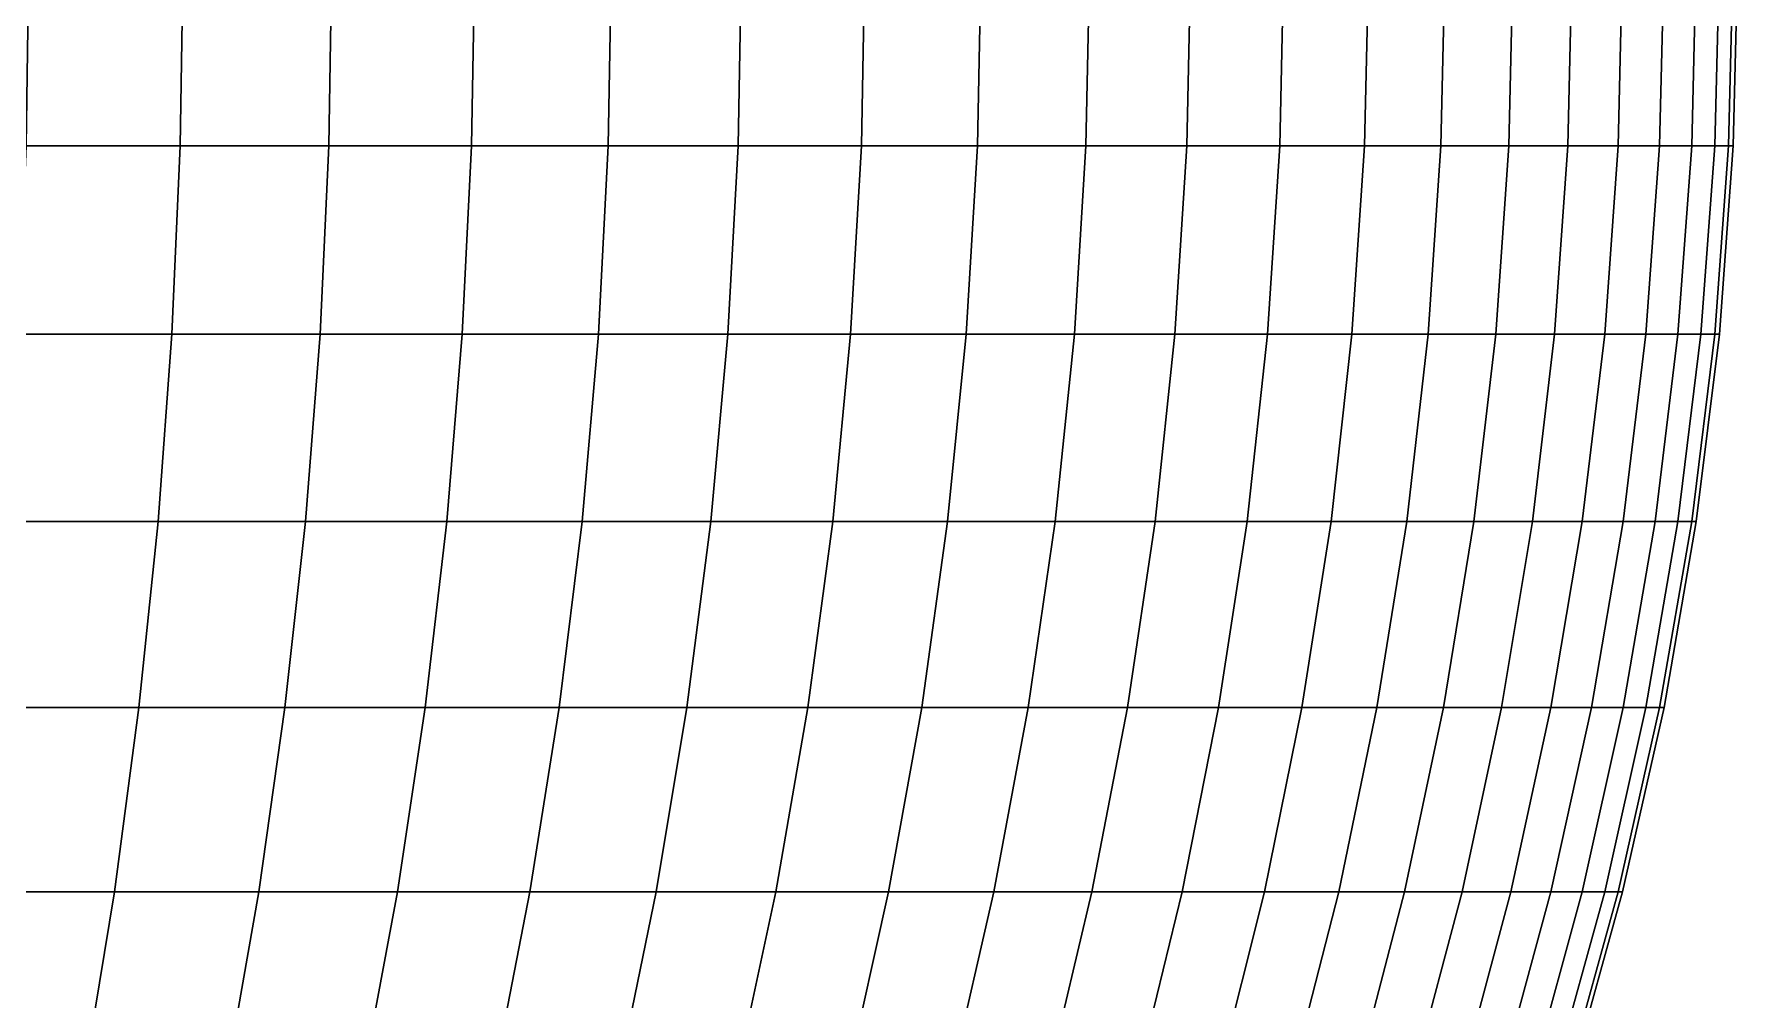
# Model space of a CAD drawing. Extents: x -610 to 610, y -610 to 610.
# Drawn here: x 339.5 to 609.6, y -165.3 to -12.2 of the extents above; entities that cross this region are included whole.
import ezdxf

# ---------------------------------------------------------------- set-up
doc = ezdxf.new("R2010")
doc.units = 0

msp = doc.modelspace()

# ---------------------------------------------------------------- linework, layer by layer
for points in [[(362.700867, -29.911655, -489.045502), (338.267639, -29.911655, -506.253326), (338.675629, 0, -506.863861), (363.138306, 0, -489.635315)], [(338.267639, -29.911655, 506.253326), (362.700867, -29.911655, 489.045502), (363.138306, 0, 489.635315), (338.675629, 0, 506.863861)], [(386.260315, -29.911655, -470.659576), (362.700867, -29.911655, -489.045502), (363.138306, 0, -489.635315), (386.726135, 0, -471.227173)], [(362.700867, -29.911655, 489.045502), (386.260315, -29.911655, 470.659576), (386.726135, 0, 471.227173), (363.138306, 0, 489.635315)], [(408.889221, -29.911655, -451.139709), (386.260315, -29.911655, -470.659576), (386.726135, 0, -471.227173), (409.382355, 0, -451.683807)], [(386.260315, -29.911655, 470.659576), (408.889221, -29.911655, 451.139709), (409.382355, 0, 451.683807), (386.726135, 0, 471.227173)], [(430.533051, -29.911655, -430.533051), (408.889221, -29.911655, -451.139709), (409.382355, 0, -451.683807), (431.052277, 0, -431.052277)], [(408.889221, -29.911655, 451.139709), (430.533051, -29.911655, 430.533051), (431.052277, 0, 431.052277), (409.382355, 0, 451.683807)], [(451.139709, -29.911655, -408.889221), (430.533051, -29.911655, -430.533051), (431.052277, 0, -431.052277), (451.683807, 0, -409.382355)], [(430.533051, -29.911655, 430.533051), (451.139709, -29.911655, 408.889221), (451.683807, 0, 409.382355), (431.052277, 0, 431.052277)], [(470.659576, -29.911655, -386.260315), (451.139709, -29.911655, -408.889221), (451.683807, 0, -409.382355), (471.227173, 0, -386.726135)], [(451.139709, -29.911655, 408.889221), (470.659576, -29.911655, 386.260315), (471.227173, 0, 386.726135), (451.683807, 0, 409.382355)], [(489.045502, -29.911655, -362.700867), (470.659576, -29.911655, -386.260315), (471.227173, 0, -386.726135), (489.635315, 0, -363.138306)], [(470.659576, -29.911655, 386.260315), (489.045502, -29.911655, 362.700867), (489.635315, 0, 363.138306), (471.227173, 0, 386.726135)], [(506.253326, -29.911655, -338.267639), (489.045502, -29.911655, -362.700867), (489.635315, 0, -363.138306), (506.863861, 0, -338.675629)], [(489.045502, -29.911655, 362.700867), (506.253326, -29.911655, 338.267639), (506.863861, 0, 338.675629), (489.635315, 0, 363.138306)], [(522.241516, -29.911655, -313.019531), (506.253326, -29.911655, -338.267639), (506.863861, 0, -338.675629), (522.871338, 0, -313.397034)], [(506.253326, -29.911655, 338.267639), (522.241516, -29.911655, 313.019531), (522.871338, 0, 313.397034), (506.863861, 0, 338.675629)], [(536.971619, -29.911655, -287.017303), (522.241516, -29.911655, -313.019531), (522.871338, 0, -313.397034), (537.619202, 0, -287.363464)], [(522.241516, -29.911655, 313.019531), (536.971619, -29.911655, 287.017303), (537.619202, 0, 287.363464), (522.871338, 0, 313.397034)], [(550.408081, -29.911655, -260.323639), (536.971619, -29.911655, -287.017303), (537.619202, 0, -287.363464), (551.071899, 0, -260.637573)], [(536.971619, -29.911655, 287.017303), (550.408081, -29.911655, 260.323639), (551.071899, 0, 260.637573), (537.619202, 0, 287.363464)], [(562.518555, -29.911655, -233.002823), (550.408081, -29.911655, -260.323639), (551.071899, 0, -260.637573), (563.19696, 0, -233.283813)], [(550.408081, -29.911655, 260.323639), (562.518555, -29.911655, 233.002823), (563.19696, 0, 233.283813), (551.071899, 0, 260.637573)], [(573.273926, -29.911655, -205.120667), (562.518555, -29.911655, -233.002823), (563.19696, 0, -233.283813), (573.965271, 0, -205.368057)], [(562.518555, -29.911655, 233.002823), (573.273926, -29.911655, 205.120667), (573.965271, 0, 205.368057), (563.19696, 0, 233.283813)], [(582.648132, -29.911655, -176.744385), (573.273926, -29.911655, -205.120667), (573.965271, 0, -205.368057), (583.35083, 0, -176.957535)], [(573.273926, -29.911655, 205.120667), (582.648132, -29.911655, 176.744385), (583.35083, 0, 176.957535), (573.965271, 0, 205.368057)], [(590.618774, -29.911655, -147.942291), (582.648132, -29.911655, -176.744385), (583.35083, 0, -176.957535), (591.331055, 0, -148.120712)], [(582.648132, -29.911655, 176.744385), (590.618774, -29.911655, 147.942291), (591.331055, 0, 148.120712), (583.35083, 0, 176.957535)], [(597.166504, -29.911655, -118.783813), (590.618774, -29.911655, -147.942291), (591.331055, 0, -148.120712), (597.886719, 0, -118.927063)], [(590.618774, -29.911655, 147.942291), (597.166504, -29.911655, 118.783813), (597.886719, 0, 118.927063), (591.331055, 0, 148.120712)], [(602.275635, -29.911655, -89.339149), (597.166504, -29.911655, -118.783813), (597.886719, 0, -118.927063), (603.002014, 0, -89.446892)], [(597.166504, -29.911655, 118.783813), (602.275635, -29.911655, 89.339149), (603.002014, 0, 89.446892), (597.886719, 0, 118.927063)], [(605.933899, -29.911655, -59.679276), (602.275635, -29.911655, -89.339149), (603.002014, 0, -89.446892), (606.664612, 0, -59.751247)], [(602.275635, -29.911655, 89.339149), (605.933899, -29.911655, 59.679276), (606.664612, 0, 59.751247), (603.002014, 0, 89.446892)], [(608.132324, -29.911655, -29.875624), (605.933899, -29.911655, -59.679276), (606.664612, 0, -59.751247), (608.865723, 0, -29.911654)], [(605.933899, -29.911655, 59.679276), (608.132324, -29.911655, 29.875624), (608.865723, 0, 29.911654), (606.664612, 0, 59.751247)], [(608.865723, -29.911655), (608.132324, -29.911655, -29.875624), (608.865723, 0, -29.911654), (609.599976, 0)], [(608.132324, -29.911655, 29.875624), (608.865723, -29.911655), (609.599976, 0), (608.865723, 0, 29.911654)], [(361.389679, -59.751247, -487.277588), (337.0448, -59.751247, -504.423157), (338.267639, -29.911655, -506.253326), (362.700867, -29.911655, -489.045502)], [(337.0448, -59.751247, 504.423157), (361.389679, -59.751247, 487.277588), (362.700867, -29.911655, 489.045502), (338.267639, -29.911655, 506.253326)], [(384.863983, -59.751247, -468.958069), (361.389679, -59.751247, -487.277588), (362.700867, -29.911655, -489.045502), (386.260315, -29.911655, -470.659576)], [(361.389679, -59.751247, 487.277588), (384.863983, -59.751247, 468.958069), (386.260315, -29.911655, 470.659576), (362.700867, -29.911655, 489.045502)], [(407.411041, -59.751247, -449.50882), (384.863983, -59.751247, -468.958069), (386.260315, -29.911655, -470.659576), (408.889221, -29.911655, -451.139709)], [(384.863983, -59.751247, 468.958069), (407.411041, -59.751247, 449.50882), (408.889221, -29.911655, 451.139709), (386.260315, -29.911655, 470.659576)], [(428.976654, -59.751247, -428.976654), (407.411041, -59.751247, -449.50882), (408.889221, -29.911655, -451.139709), (430.533051, -29.911655, -430.533051)], [(407.411041, -59.751247, 449.50882), (428.976654, -59.751247, 428.976654), (430.533051, -29.911655, 430.533051), (408.889221, -29.911655, 451.139709)], [(449.50882, -59.751247, -407.411041), (428.976654, -59.751247, -428.976654), (430.533051, -29.911655, -430.533051), (451.139709, -29.911655, -408.889221)], [(428.976654, -59.751247, 428.976654), (449.50882, -59.751247, 407.411041), (451.139709, -29.911655, 408.889221), (430.533051, -29.911655, 430.533051)], [(468.958069, -59.751247, -384.863983), (449.50882, -59.751247, -407.411041), (451.139709, -29.911655, -408.889221), (470.659576, -29.911655, -386.260315)], [(449.50882, -59.751247, 407.411041), (468.958069, -59.751247, 384.863983), (470.659576, -29.911655, 386.260315), (451.139709, -29.911655, 408.889221)], [(487.277588, -59.751247, -361.389679), (468.958069, -59.751247, -384.863983), (470.659576, -29.911655, -386.260315), (489.045502, -29.911655, -362.700867)], [(468.958069, -59.751247, 384.863983), (487.277588, -59.751247, 361.389679), (489.045502, -29.911655, 362.700867), (470.659576, -29.911655, 386.260315)], [(504.423157, -59.751247, -337.0448), (487.277588, -59.751247, -361.389679), (489.045502, -29.911655, -362.700867), (506.253326, -29.911655, -338.267639)], [(487.277588, -59.751247, 361.389679), (504.423157, -59.751247, 337.0448), (506.253326, -29.911655, 338.267639), (489.045502, -29.911655, 362.700867)], [(520.353577, -59.751247, -311.887939), (504.423157, -59.751247, -337.0448), (506.253326, -29.911655, -338.267639), (522.241516, -29.911655, -313.019531)], [(504.423157, -59.751247, 337.0448), (520.353577, -59.751247, 311.887939), (522.241516, -29.911655, 313.019531), (506.253326, -29.911655, 338.267639)], [(535.030396, -59.751247, -285.979706), (520.353577, -59.751247, -311.887939), (522.241516, -29.911655, -313.019531), (536.971619, -29.911655, -287.017303)], [(520.353577, -59.751247, 311.887939), (535.030396, -59.751247, 285.979706), (536.971619, -29.911655, 287.017303), (522.241516, -29.911655, 313.019531)], [(548.418335, -59.751247, -259.382538), (535.030396, -59.751247, -285.979706), (536.971619, -29.911655, -287.017303), (550.408081, -29.911655, -260.323639)], [(535.030396, -59.751247, 285.979706), (548.418335, -59.751247, 259.382538), (550.408081, -29.911655, 260.323639), (536.971619, -29.911655, 287.017303)], [(560.484985, -59.751247, -232.160507), (548.418335, -59.751247, -259.382538), (550.408081, -29.911655, -260.323639), (562.518555, -29.911655, -233.002823)], [(548.418335, -59.751247, 259.382538), (560.484985, -59.751247, 232.160507), (562.518555, -29.911655, 233.002823), (550.408081, -29.911655, 260.323639)], [(571.201477, -59.751247, -204.37915), (560.484985, -59.751247, -232.160507), (562.518555, -29.911655, -233.002823), (573.273926, -29.911655, -205.120667)], [(560.484985, -59.751247, 232.160507), (571.201477, -59.751247, 204.37915), (573.273926, -29.911655, 205.120667), (562.518555, -29.911655, 233.002823)], [(580.541809, -59.751247, -176.105438), (571.201477, -59.751247, -204.37915), (573.273926, -29.911655, -205.120667), (582.648132, -29.911655, -176.744385)], [(571.201477, -59.751247, 204.37915), (580.541809, -59.751247, 176.105438), (582.648132, -29.911655, 176.744385), (573.273926, -29.911655, 205.120667)], [(588.483643, -59.751247, -147.407471), (580.541809, -59.751247, -176.105438), (582.648132, -29.911655, -176.744385), (590.618774, -29.911655, -147.942291)], [(580.541809, -59.751247, 176.105438), (588.483643, -59.751247, 147.407471), (590.618774, -29.911655, 147.942291), (582.648132, -29.911655, 176.744385)], [(595.007751, -59.751247, -118.354393), (588.483643, -59.751247, -147.407471), (590.618774, -29.911655, -147.942291), (597.166504, -29.911655, -118.783813)], [(588.483643, -59.751247, 147.407471), (595.007751, -59.751247, 118.354393), (597.166504, -29.911655, 118.783813), (590.618774, -29.911655, 147.942291)], [(600.098389, -59.751247, -89.01619), (595.007751, -59.751247, -118.354393), (597.166504, -29.911655, -118.783813), (602.275635, -29.911655, -89.339149)], [(595.007751, -59.751247, 118.354393), (600.098389, -59.751247, 89.01619), (602.275635, -29.911655, 89.339149), (597.166504, -29.911655, 118.783813)], [(603.743347, -59.751247, -59.463531), (600.098389, -59.751247, -89.01619), (602.275635, -29.911655, -89.339149), (605.933899, -29.911655, -59.679276)], [(600.098389, -59.751247, 89.01619), (603.743347, -59.751247, 59.463531), (605.933899, -29.911655, 59.679276), (602.275635, -29.911655, 89.339149)], [(605.933899, -59.751247, -29.767622), (603.743347, -59.751247, -59.463531), (605.933899, -29.911655, -59.679276), (608.132324, -29.911655, -29.875624)], [(603.743347, -59.751247, 59.463531), (605.933899, -59.751247, 29.767622), (608.132324, -29.911655, 29.875624), (605.933899, -29.911655, 59.679276)], [(606.664612, -59.751247), (605.933899, -59.751247, -29.767622), (608.132324, -29.911655, -29.875624), (608.865723, -29.911655)], [(605.933899, -59.751247, 29.767622), (606.664612, -59.751247), (608.865723, -29.911655), (608.132324, -29.911655, 29.875624)], [(359.207886, -89.446892, -484.335724), (335.009979, -89.446892, -501.377838), (337.0448, -59.751247, -504.423157), (361.389679, -59.751247, -487.277588)], [(335.009979, -89.446892, 501.377838), (359.207886, -89.446892, 484.335724), (361.389679, -59.751247, 487.277588), (337.0448, -59.751247, 504.423157)], [(382.540436, -89.446892, -466.126862), (359.207886, -89.446892, -484.335724), (361.389679, -59.751247, -487.277588), (384.863983, -59.751247, -468.958069)], [(359.207886, -89.446892, 484.335724), (382.540436, -89.446892, 466.126862), (384.863983, -59.751247, 468.958069), (361.389679, -59.751247, 487.277588)], [(404.951416, -89.446892, -446.795013), (382.540436, -89.446892, -466.126862), (384.863983, -59.751247, -468.958069), (407.411041, -59.751247, -449.50882)], [(382.540436, -89.446892, 466.126862), (404.951416, -89.446892, 446.795013), (407.411041, -59.751247, 449.50882), (384.863983, -59.751247, 468.958069)], [(426.38681, -89.446892, -426.38681), (404.951416, -89.446892, -446.795013), (407.411041, -59.751247, -449.50882), (428.976654, -59.751247, -428.976654)], [(404.951416, -89.446892, 446.795013), (426.38681, -89.446892, 426.38681), (428.976654, -59.751247, 428.976654), (407.411041, -59.751247, 449.50882)], [(446.795013, -89.446892, -404.951416), (426.38681, -89.446892, -426.38681), (428.976654, -59.751247, -428.976654), (449.50882, -59.751247, -407.411041)], [(426.38681, -89.446892, 426.38681), (446.795013, -89.446892, 404.951416), (449.50882, -59.751247, 407.411041), (428.976654, -59.751247, 428.976654)], [(466.126862, -89.446892, -382.540436), (446.795013, -89.446892, -404.951416), (449.50882, -59.751247, -407.411041), (468.958069, -59.751247, -384.863983)], [(446.795013, -89.446892, 404.951416), (466.126862, -89.446892, 382.540436), (468.958069, -59.751247, 384.863983), (449.50882, -59.751247, 407.411041)], [(484.335724, -89.446892, -359.207886), (466.126862, -89.446892, -382.540436), (468.958069, -59.751247, -384.863983), (487.277588, -59.751247, -361.389679)], [(466.126862, -89.446892, 382.540436), (484.335724, -89.446892, 359.207886), (487.277588, -59.751247, 361.389679), (468.958069, -59.751247, 384.863983)], [(501.377838, -89.446892, -335.009979), (484.335724, -89.446892, -359.207886), (487.277588, -59.751247, -361.389679), (504.423157, -59.751247, -337.0448)], [(484.335724, -89.446892, 359.207886), (501.377838, -89.446892, 335.009979), (504.423157, -59.751247, 337.0448), (487.277588, -59.751247, 361.389679)], [(517.212097, -89.446892, -310.004974), (501.377838, -89.446892, -335.009979), (504.423157, -59.751247, -337.0448), (520.353577, -59.751247, -311.887939)], [(501.377838, -89.446892, 335.009979), (517.212097, -89.446892, 310.004974), (520.353577, -59.751247, 311.887939), (504.423157, -59.751247, 337.0448)], [(531.800293, -89.446892, -284.253174), (517.212097, -89.446892, -310.004974), (520.353577, -59.751247, -311.887939), (535.030396, -59.751247, -285.979706)], [(517.212097, -89.446892, 310.004974), (531.800293, -89.446892, 284.253174), (535.030396, -59.751247, 285.979706), (520.353577, -59.751247, 311.887939)], [(545.107361, -89.446892, -257.816589), (531.800293, -89.446892, -284.253174), (535.030396, -59.751247, -285.979706), (548.418335, -59.751247, -259.382538)], [(531.800293, -89.446892, 284.253174), (545.107361, -89.446892, 257.816589), (548.418335, -59.751247, 259.382538), (535.030396, -59.751247, 285.979706)], [(557.101196, -89.446892, -230.758881), (545.107361, -89.446892, -257.816589), (548.418335, -59.751247, -259.382538), (560.484985, -59.751247, -232.160507)], [(545.107361, -89.446892, 257.816589), (557.101196, -89.446892, 230.758881), (560.484985, -59.751247, 232.160507), (548.418335, -59.751247, 259.382538)], [(567.75293, -89.446892, -203.145248), (557.101196, -89.446892, -230.758881), (560.484985, -59.751247, -232.160507), (571.201477, -59.751247, -204.37915)], [(557.101196, -89.446892, 230.758881), (567.75293, -89.446892, 203.145248), (571.201477, -59.751247, 204.37915), (560.484985, -59.751247, 232.160507)], [(577.036926, -89.446892, -175.042236), (567.75293, -89.446892, -203.145248), (571.201477, -59.751247, -204.37915), (580.541809, -59.751247, -176.105438)], [(567.75293, -89.446892, 203.145248), (577.036926, -89.446892, 175.042236), (580.541809, -59.751247, 176.105438), (571.201477, -59.751247, 204.37915)], [(584.930786, -89.446892, -146.517532), (577.036926, -89.446892, -175.042236), (580.541809, -59.751247, -176.105438), (588.483643, -59.751247, -147.407471)], [(577.036926, -89.446892, 175.042236), (584.930786, -89.446892, 146.517532), (588.483643, -59.751247, 147.407471), (580.541809, -59.751247, 176.105438)], [(591.415527, -89.446892, -117.639854), (584.930786, -89.446892, -146.517532), (588.483643, -59.751247, -147.407471), (595.007751, -59.751247, -118.354393)], [(584.930786, -89.446892, 146.517532), (591.415527, -89.446892, 117.639854), (595.007751, -59.751247, 118.354393), (588.483643, -59.751247, 147.407471)], [(596.475403, -89.446892, -88.478767), (591.415527, -89.446892, -117.639854), (595.007751, -59.751247, -118.354393), (600.098389, -59.751247, -89.01619)], [(591.415527, -89.446892, 117.639854), (596.475403, -89.446892, 88.478767), (600.098389, -59.751247, 89.01619), (595.007751, -59.751247, 118.354393)], [(600.098389, -89.446892, -59.10453), (596.475403, -89.446892, -88.478767), (600.098389, -59.751247, -89.01619), (603.743347, -59.751247, -59.463531)], [(596.475403, -89.446892, 88.478767), (600.098389, -89.446892, 59.10453), (603.743347, -59.751247, 59.463531), (600.098389, -59.751247, 89.01619)], [(602.275635, -89.446892, -29.587906), (600.098389, -89.446892, -59.10453), (603.743347, -59.751247, -59.463531), (605.933899, -59.751247, -29.767622)], [(600.098389, -89.446892, 59.10453), (602.275635, -89.446892, 29.587906), (605.933899, -59.751247, 29.767622), (603.743347, -59.751247, 59.463531)], [(603.002014, -89.446892), (602.275635, -89.446892, -29.587906), (605.933899, -59.751247, -29.767622), (606.664612, -59.751247)], [(602.275635, -89.446892, 29.587906), (603.002014, -89.446892), (606.664612, -59.751247), (605.933899, -59.751247, 29.767622)], [(356.160706, -118.927063, -480.227112), (332.16806, -118.927063, -497.124634), (335.009979, -89.446892, -501.377838), (359.207886, -89.446892, -484.335724)], [(332.16806, -118.927063, 497.124634), (356.160706, -118.927063, 480.227112), (359.207886, -89.446892, 484.335724), (335.009979, -89.446892, 501.377838)], [(379.295319, -118.927063, -462.172668), (356.160706, -118.927063, -480.227112), (359.207886, -89.446892, -484.335724), (382.540436, -89.446892, -466.126862)], [(356.160706, -118.927063, 480.227112), (379.295319, -118.927063, 462.172668), (382.540436, -89.446892, 466.126862), (359.207886, -89.446892, 484.335724)], [(401.516174, -118.927063, -443.004822), (379.295319, -118.927063, -462.172668), (382.540436, -89.446892, -466.126862), (404.951416, -89.446892, -446.795013)], [(379.295319, -118.927063, 462.172668), (401.516174, -118.927063, 443.004822), (404.951416, -89.446892, 446.795013), (382.540436, -89.446892, 466.126862)], [(422.769775, -118.927063, -422.769775), (401.516174, -118.927063, -443.004822), (404.951416, -89.446892, -446.795013), (426.38681, -89.446892, -426.38681)], [(401.516174, -118.927063, 443.004822), (422.769775, -118.927063, 422.769775), (426.38681, -89.446892, 426.38681), (404.951416, -89.446892, 446.795013)], [(443.004822, -118.927063, -401.516174), (422.769775, -118.927063, -422.769775), (426.38681, -89.446892, -426.38681), (446.795013, -89.446892, -404.951416)], [(422.769775, -118.927063, 422.769775), (443.004822, -118.927063, 401.516174), (446.795013, -89.446892, 404.951416), (426.38681, -89.446892, 426.38681)], [(462.172668, -118.927063, -379.295319), (443.004822, -118.927063, -401.516174), (446.795013, -89.446892, -404.951416), (466.126862, -89.446892, -382.540436)], [(443.004822, -118.927063, 401.516174), (462.172668, -118.927063, 379.295319), (466.126862, -89.446892, 382.540436), (446.795013, -89.446892, 404.951416)], [(480.227112, -118.927063, -356.160706), (462.172668, -118.927063, -379.295319), (466.126862, -89.446892, -382.540436), (484.335724, -89.446892, -359.207886)], [(462.172668, -118.927063, 379.295319), (480.227112, -118.927063, 356.160706), (484.335724, -89.446892, 359.207886), (466.126862, -89.446892, 382.540436)], [(497.124634, -118.927063, -332.16806), (480.227112, -118.927063, -356.160706), (484.335724, -89.446892, -359.207886), (501.377838, -89.446892, -335.009979)], [(480.227112, -118.927063, 356.160706), (497.124634, -118.927063, 332.16806), (501.377838, -89.446892, 335.009979), (484.335724, -89.446892, 359.207886)], [(512.824524, -118.927063, -307.375214), (497.124634, -118.927063, -332.16806), (501.377838, -89.446892, -335.009979), (517.212097, -89.446892, -310.004974)], [(497.124634, -118.927063, 332.16806), (512.824524, -118.927063, 307.375214), (517.212097, -89.446892, 310.004974), (501.377838, -89.446892, 335.009979)], [(527.289001, -118.927063, -281.841858), (512.824524, -118.927063, -307.375214), (517.212097, -89.446892, -310.004974), (531.800293, -89.446892, -284.253174)], [(512.824524, -118.927063, 307.375214), (527.289001, -118.927063, 281.841858), (531.800293, -89.446892, 284.253174), (517.212097, -89.446892, 310.004974)], [(540.483154, -118.927063, -255.629517), (527.289001, -118.927063, -281.841858), (531.800293, -89.446892, -284.253174), (545.107361, -89.446892, -257.816589)], [(527.289001, -118.927063, 281.841858), (540.483154, -118.927063, 255.629517), (545.107361, -89.446892, 257.816589), (531.800293, -89.446892, 284.253174)], [(552.375305, -118.927063, -228.801331), (540.483154, -118.927063, -255.629517), (545.107361, -89.446892, -257.816589), (557.101196, -89.446892, -230.758881)], [(540.483154, -118.927063, 255.629517), (552.375305, -118.927063, 228.801331), (557.101196, -89.446892, 230.758881), (545.107361, -89.446892, 257.816589)], [(562.936707, -118.927063, -201.421967), (552.375305, -118.927063, -228.801331), (557.101196, -89.446892, -230.758881), (567.75293, -89.446892, -203.145248)], [(552.375305, -118.927063, 228.801331), (562.936707, -118.927063, 201.421967), (567.75293, -89.446892, 203.145248), (557.101196, -89.446892, 230.758881)], [(572.141907, -118.927063, -173.557358), (562.936707, -118.927063, -201.421967), (567.75293, -89.446892, -203.145248), (577.036926, -89.446892, -175.042236)], [(562.936707, -118.927063, 201.421967), (572.141907, -118.927063, 173.557358), (577.036926, -89.446892, 175.042236), (567.75293, -89.446892, 203.145248)], [(579.96875, -118.927063, -145.274612), (572.141907, -118.927063, -173.557358), (577.036926, -89.446892, -175.042236), (584.930786, -89.446892, -146.517532)], [(572.141907, -118.927063, 173.557358), (579.96875, -118.927063, 145.274612), (584.930786, -89.446892, 146.517532), (577.036926, -89.446892, 175.042236)], [(586.398499, -118.927063, -116.641907), (579.96875, -118.927063, -145.274612), (584.930786, -89.446892, -146.517532), (591.415527, -89.446892, -117.639854)], [(579.96875, -118.927063, 145.274612), (586.398499, -118.927063, 116.641907), (591.415527, -89.446892, 117.639854), (584.930786, -89.446892, 146.517532)], [(591.415527, -118.927063, -87.728203), (586.398499, -118.927063, -116.641907), (591.415527, -89.446892, -117.639854), (596.475403, -89.446892, -88.478767)], [(586.398499, -118.927063, 116.641907), (591.415527, -118.927063, 87.728203), (596.475403, -89.446892, 88.478767), (591.415527, -89.446892, 117.639854)], [(595.007751, -118.927063, -58.603146), (591.415527, -118.927063, -87.728203), (596.475403, -89.446892, -88.478767), (600.098389, -89.446892, -59.10453)], [(591.415527, -118.927063, 87.728203), (595.007751, -118.927063, 58.603146), (600.098389, -89.446892, 59.10453), (596.475403, -89.446892, 88.478767)], [(597.166504, -118.927063, -29.33691), (595.007751, -118.927063, -58.603146), (600.098389, -89.446892, -59.10453), (602.275635, -89.446892, -29.587906)], [(595.007751, -118.927063, 58.603146), (597.166504, -118.927063, 29.33691), (602.275635, -89.446892, 29.587906), (600.098389, -89.446892, 59.10453)], [(597.886719, -118.927063), (597.166504, -118.927063, -29.33691), (602.275635, -89.446892, -29.587906), (603.002014, -89.446892)], [(597.166504, -118.927063, 29.33691), (597.886719, -118.927063), (603.002014, -89.446892), (602.275635, -89.446892, 29.587906)], [(352.255493, -148.120712, -474.961548), (328.525909, -148.120712, -491.673798), (332.16806, -118.927063, -497.124634), (356.160706, -118.927063, -480.227112)], [(328.525909, -148.120712, 491.673798), (352.255493, -148.120712, 474.961548), (356.160706, -118.927063, 480.227112), (332.16806, -118.927063, 497.124634)], [(375.136444, -148.120712, -457.105103), (352.255493, -148.120712, -474.961548), (356.160706, -118.927063, -480.227112), (379.295319, -118.927063, -462.172668)], [(352.255493, -148.120712, 474.961548), (375.136444, -148.120712, 457.105103), (379.295319, -118.927063, 462.172668), (356.160706, -118.927063, 480.227112)], [(397.113647, -148.120712, -438.14743), (375.136444, -148.120712, -457.105103), (379.295319, -118.927063, -462.172668), (401.516174, -118.927063, -443.004822)], [(375.136444, -148.120712, 457.105103), (397.113647, -148.120712, 438.14743), (401.516174, -118.927063, 443.004822), (379.295319, -118.927063, 462.172668)], [(418.134186, -148.120712, -418.134186), (397.113647, -148.120712, -438.14743), (401.516174, -118.927063, -443.004822), (422.769775, -118.927063, -422.769775)], [(397.113647, -148.120712, 438.14743), (418.134186, -148.120712, 418.134186), (422.769775, -118.927063, 422.769775), (401.516174, -118.927063, 443.004822)], [(438.14743, -148.120712, -397.113647), (418.134186, -148.120712, -418.134186), (422.769775, -118.927063, -422.769775), (443.004822, -118.927063, -401.516174)], [(418.134186, -148.120712, 418.134186), (438.14743, -148.120712, 397.113647), (443.004822, -118.927063, 401.516174), (422.769775, -118.927063, 422.769775)], [(457.105103, -148.120712, -375.136444), (438.14743, -148.120712, -397.113647), (443.004822, -118.927063, -401.516174), (462.172668, -118.927063, -379.295319)], [(438.14743, -148.120712, 397.113647), (457.105103, -148.120712, 375.136444), (462.172668, -118.927063, 379.295319), (443.004822, -118.927063, 401.516174)], [(474.961548, -148.120712, -352.255493), (457.105103, -148.120712, -375.136444), (462.172668, -118.927063, -379.295319), (480.227112, -118.927063, -356.160706)], [(457.105103, -148.120712, 375.136444), (474.961548, -148.120712, 352.255493), (480.227112, -118.927063, 356.160706), (462.172668, -118.927063, 379.295319)], [(491.673798, -148.120712, -328.525909), (474.961548, -148.120712, -352.255493), (480.227112, -118.927063, -356.160706), (497.124634, -118.927063, -332.16806)], [(474.961548, -148.120712, 352.255493), (491.673798, -148.120712, 328.525909), (497.124634, -118.927063, 332.16806), (480.227112, -118.927063, 356.160706)], [(507.201569, -148.120712, -304.004913), (491.673798, -148.120712, -328.525909), (497.124634, -118.927063, -332.16806), (512.824524, -118.927063, -307.375214)], [(491.673798, -148.120712, 328.525909), (507.201569, -148.120712, 304.004913), (512.824524, -118.927063, 307.375214), (497.124634, -118.927063, 332.16806)], [(521.507385, -148.120712, -278.751526), (507.201569, -148.120712, -304.004913), (512.824524, -118.927063, -307.375214), (527.289001, -118.927063, -281.841858)], [(507.201569, -148.120712, 304.004913), (521.507385, -148.120712, 278.751526), (527.289001, -118.927063, 281.841858), (512.824524, -118.927063, 307.375214)], [(534.556946, -148.120712, -252.826614), (521.507385, -148.120712, -278.751526), (527.289001, -118.927063, -281.841858), (540.483154, -118.927063, -255.629517)], [(521.507385, -148.120712, 278.751526), (534.556946, -148.120712, 252.826614), (540.483154, -118.927063, 255.629517), (527.289001, -118.927063, 281.841858)], [(546.318665, -148.120712, -226.292603), (534.556946, -148.120712, -252.826614), (540.483154, -118.927063, -255.629517), (552.375305, -118.927063, -228.801331)], [(534.556946, -148.120712, 252.826614), (546.318665, -148.120712, 226.292603), (552.375305, -118.927063, 228.801331), (540.483154, -118.927063, 255.629517)], [(556.764221, -148.120712, -199.21344), (546.318665, -148.120712, -226.292603), (552.375305, -118.927063, -228.801331), (562.936707, -118.927063, -201.421967)], [(546.318665, -148.120712, 226.292603), (556.764221, -148.120712, 199.21344), (562.936707, -118.927063, 201.421967), (552.375305, -118.927063, 228.801331)], [(565.86853, -148.120712, -171.654343), (556.764221, -148.120712, -199.21344), (562.936707, -118.927063, -201.421967), (572.141907, -118.927063, -173.557358)], [(556.764221, -148.120712, 199.21344), (565.86853, -148.120712, 171.654343), (572.141907, -118.927063, 173.557358), (562.936707, -118.927063, 201.421967)], [(573.609619, -148.120712, -143.681732), (565.86853, -148.120712, -171.654343), (572.141907, -118.927063, -173.557358), (579.96875, -118.927063, -145.274612)], [(565.86853, -148.120712, 171.654343), (573.609619, -148.120712, 143.681732), (579.96875, -118.927063, 145.274612), (572.141907, -118.927063, 173.557358)], [(579.96875, -148.120712, -115.362961), (573.609619, -148.120712, -143.681732), (579.96875, -118.927063, -145.274612), (586.398499, -118.927063, -116.641907)], [(573.609619, -148.120712, 143.681732), (579.96875, -148.120712, 115.362961), (586.398499, -118.927063, 116.641907), (579.96875, -118.927063, 145.274612)], [(584.930786, -148.120712, -86.766289), (579.96875, -148.120712, -115.362961), (586.398499, -118.927063, -116.641907), (591.415527, -118.927063, -87.728203)], [(579.96875, -148.120712, 115.362961), (584.930786, -148.120712, 86.766289), (591.415527, -118.927063, 87.728203), (586.398499, -118.927063, 116.641907)], [(588.483643, -148.120712, -57.960579), (584.930786, -148.120712, -86.766289), (591.415527, -118.927063, -87.728203), (595.007751, -118.927063, -58.603146)], [(584.930786, -148.120712, 86.766289), (588.483643, -148.120712, 57.960579), (595.007751, -118.927063, 58.603146), (591.415527, -118.927063, 87.728203)], [(590.618774, -148.120712, -29.01524), (588.483643, -148.120712, -57.960579), (595.007751, -118.927063, -58.603146), (597.166504, -118.927063, -29.33691)], [(588.483643, -148.120712, 57.960579), (590.618774, -148.120712, 29.01524), (597.166504, -118.927063, 29.33691), (595.007751, -118.927063, 58.603146)], [(591.331055, -148.120712), (590.618774, -148.120712, -29.01524), (597.166504, -118.927063, -29.33691), (597.886719, -118.927063)], [(590.618774, -148.120712, 29.01524), (591.331055, -148.120712), (597.886719, -118.927063), (597.166504, -118.927063, 29.33691)], [(347.501678, -176.957535, -468.551788), (324.092346, -176.957535, -485.038483), (328.525909, -148.120712, -491.673798), (352.255493, -148.120712, -474.961548)], [(324.092346, -176.957535, 485.038483), (347.501678, -176.957535, 468.551788), (352.255493, -148.120712, 474.961548), (328.525909, -148.120712, 491.673798)], [(370.073853, -176.957535, -450.936279), (347.501678, -176.957535, -468.551788), (352.255493, -148.120712, -474.961548), (375.136444, -148.120712, -457.105103)], [(347.501678, -176.957535, 468.551788), (370.073853, -176.957535, 450.936279), (375.136444, -148.120712, 457.105103), (352.255493, -148.120712, 474.961548)], [(391.754456, -176.957535, -432.234436), (370.073853, -176.957535, -450.936279), (375.136444, -148.120712, -457.105103), (397.113647, -148.120712, -438.14743)], [(370.073853, -176.957535, 450.936279), (391.754456, -176.957535, 432.234436), (397.113647, -148.120712, 438.14743), (375.136444, -148.120712, 457.105103)], [(412.491333, -176.957535, -412.491333), (391.754456, -176.957535, -432.234436), (397.113647, -148.120712, -438.14743), (418.134186, -148.120712, -418.134186)], [(391.754456, -176.957535, 432.234436), (412.491333, -176.957535, 412.491333), (418.134186, -148.120712, 418.134186), (397.113647, -148.120712, 438.14743)], [(432.234436, -176.957535, -391.754456), (412.491333, -176.957535, -412.491333), (418.134186, -148.120712, -418.134186), (438.14743, -148.120712, -397.113647)], [(412.491333, -176.957535, 412.491333), (432.234436, -176.957535, 391.754456), (438.14743, -148.120712, 397.113647), (418.134186, -148.120712, 418.134186)], [(450.936279, -176.957535, -370.073853), (432.234436, -176.957535, -391.754456), (438.14743, -148.120712, -397.113647), (457.105103, -148.120712, -375.136444)], [(432.234436, -176.957535, 391.754456), (450.936279, -176.957535, 370.073853), (457.105103, -148.120712, 375.136444), (438.14743, -148.120712, 397.113647)], [(468.551788, -176.957535, -347.501678), (450.936279, -176.957535, -370.073853), (457.105103, -148.120712, -375.136444), (474.961548, -148.120712, -352.255493)], [(450.936279, -176.957535, 370.073853), (468.551788, -176.957535, 347.501678), (474.961548, -148.120712, 352.255493), (457.105103, -148.120712, 375.136444)], [(485.038483, -176.957535, -324.092346), (468.551788, -176.957535, -347.501678), (474.961548, -148.120712, -352.255493), (491.673798, -148.120712, -328.525909)], [(468.551788, -176.957535, 347.501678), (485.038483, -176.957535, 324.092346), (491.673798, -148.120712, 328.525909), (474.961548, -148.120712, 352.255493)], [(500.356689, -176.957535, -299.902252), (485.038483, -176.957535, -324.092346), (491.673798, -148.120712, -328.525909), (507.201569, -148.120712, -304.004913)], [(485.038483, -176.957535, 324.092346), (500.356689, -176.957535, 299.902252), (507.201569, -148.120712, 304.004913), (491.673798, -148.120712, 328.525909)], [(514.469482, -176.957535, -274.989685), (500.356689, -176.957535, -299.902252), (507.201569, -148.120712, -304.004913), (521.507385, -148.120712, -278.751526)], [(500.356689, -176.957535, 299.902252), (514.469482, -176.957535, 274.989685), (521.507385, -148.120712, 278.751526), (507.201569, -148.120712, 304.004913)], [(527.342896, -176.957535, -249.414612), (514.469482, -176.957535, -274.989685), (521.507385, -148.120712, -278.751526), (534.556946, -148.120712, -252.826614)], [(514.469482, -176.957535, 274.989685), (527.342896, -176.957535, 249.414612), (534.556946, -148.120712, 252.826614), (521.507385, -148.120712, 278.751526)], [(538.945862, -176.957535, -223.238693), (527.342896, -176.957535, -249.414612), (534.556946, -148.120712, -252.826614), (546.318665, -148.120712, -226.292603)], [(527.342896, -176.957535, 249.414612), (538.945862, -176.957535, 223.238693), (546.318665, -148.120712, 226.292603), (534.556946, -148.120712, 252.826614)], [(549.250549, -176.957535, -196.524979), (538.945862, -176.957535, -223.238693), (546.318665, -148.120712, -226.292603), (556.764221, -148.120712, -199.21344)], [(538.945862, -176.957535, 223.238693), (549.250549, -176.957535, 196.524979), (556.764221, -148.120712, 199.21344), (546.318665, -148.120712, 226.292603)], [(558.231934, -176.957535, -169.337814), (549.250549, -176.957535, -196.524979), (556.764221, -148.120712, -199.21344), (565.86853, -148.120712, -171.654343)], [(549.250549, -176.957535, 196.524979), (558.231934, -176.957535, 169.337814), (565.86853, -148.120712, 171.654343), (556.764221, -148.120712, 199.21344)], [(565.86853, -176.957535, -141.742691), (558.231934, -176.957535, -169.337814), (565.86853, -148.120712, -171.654343), (573.609619, -148.120712, -143.681732)], [(558.231934, -176.957535, 169.337814), (565.86853, -176.957535, 141.742691), (573.609619, -148.120712, 143.681732), (565.86853, -148.120712, 171.654343)], [(572.141907, -176.957535, -113.806099), (565.86853, -176.957535, -141.742691), (573.609619, -148.120712, -143.681732), (579.96875, -148.120712, -115.362961)], [(565.86853, -176.957535, 141.742691), (572.141907, -176.957535, 113.806099), (579.96875, -148.120712, 115.362961), (573.609619, -148.120712, 143.681732)], [(577.036926, -176.957535, -85.595345), (572.141907, -176.957535, -113.806099), (579.96875, -148.120712, -115.362961), (584.930786, -148.120712, -86.766289)], [(572.141907, -176.957535, 113.806099), (577.036926, -176.957535, 85.595345), (584.930786, -148.120712, 86.766289), (579.96875, -148.120712, 115.362961)], [(580.541809, -176.957535, -57.178379), (577.036926, -176.957535, -85.595345), (584.930786, -148.120712, -86.766289), (588.483643, -148.120712, -57.960579)], [(577.036926, -176.957535, 85.595345), (580.541809, -176.957535, 57.178379), (588.483643, -148.120712, 57.960579), (584.930786, -148.120712, 86.766289)], [(582.648132, -176.957535, -28.623669), (580.541809, -176.957535, -57.178379), (588.483643, -148.120712, -57.960579), (590.618774, -148.120712, -29.01524)], [(580.541809, -176.957535, 57.178379), (582.648132, -176.957535, 28.623669), (590.618774, -148.120712, 29.01524), (588.483643, -148.120712, 57.960579)], [(583.35083, -176.957535), (582.648132, -176.957535, -28.623669), (590.618774, -148.120712, -29.01524), (591.331055, -148.120712)], [(582.648132, -176.957535, 28.623669), (583.35083, -176.957535), (591.331055, -148.120712), (590.618774, -148.120712, 29.01524)]]:
    msp.add_3dface(points)

doc.saveas('drawing.dxf')
